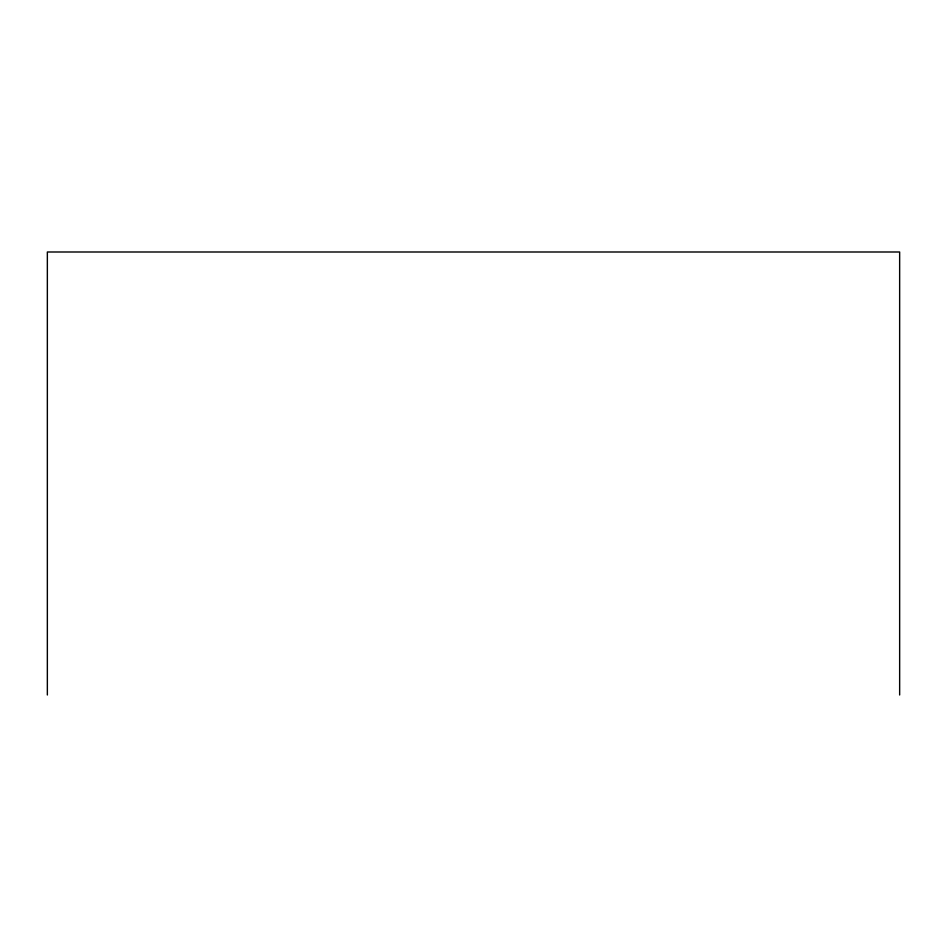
<?xml version="1.0" encoding="UTF-8"?>
<svg xmlns="http://www.w3.org/2000/svg" width="947" height="947" viewBox="0 0 947 947"><rect width="100%" height="100%" fill="white"/><g stroke="black" fill="none" stroke-linecap="round" stroke-linejoin="round"><path stroke-width="1.42" d="M899.65 695.003L899.65 251.997L47.35 251.997L47.35 695.003"/></g></svg>
